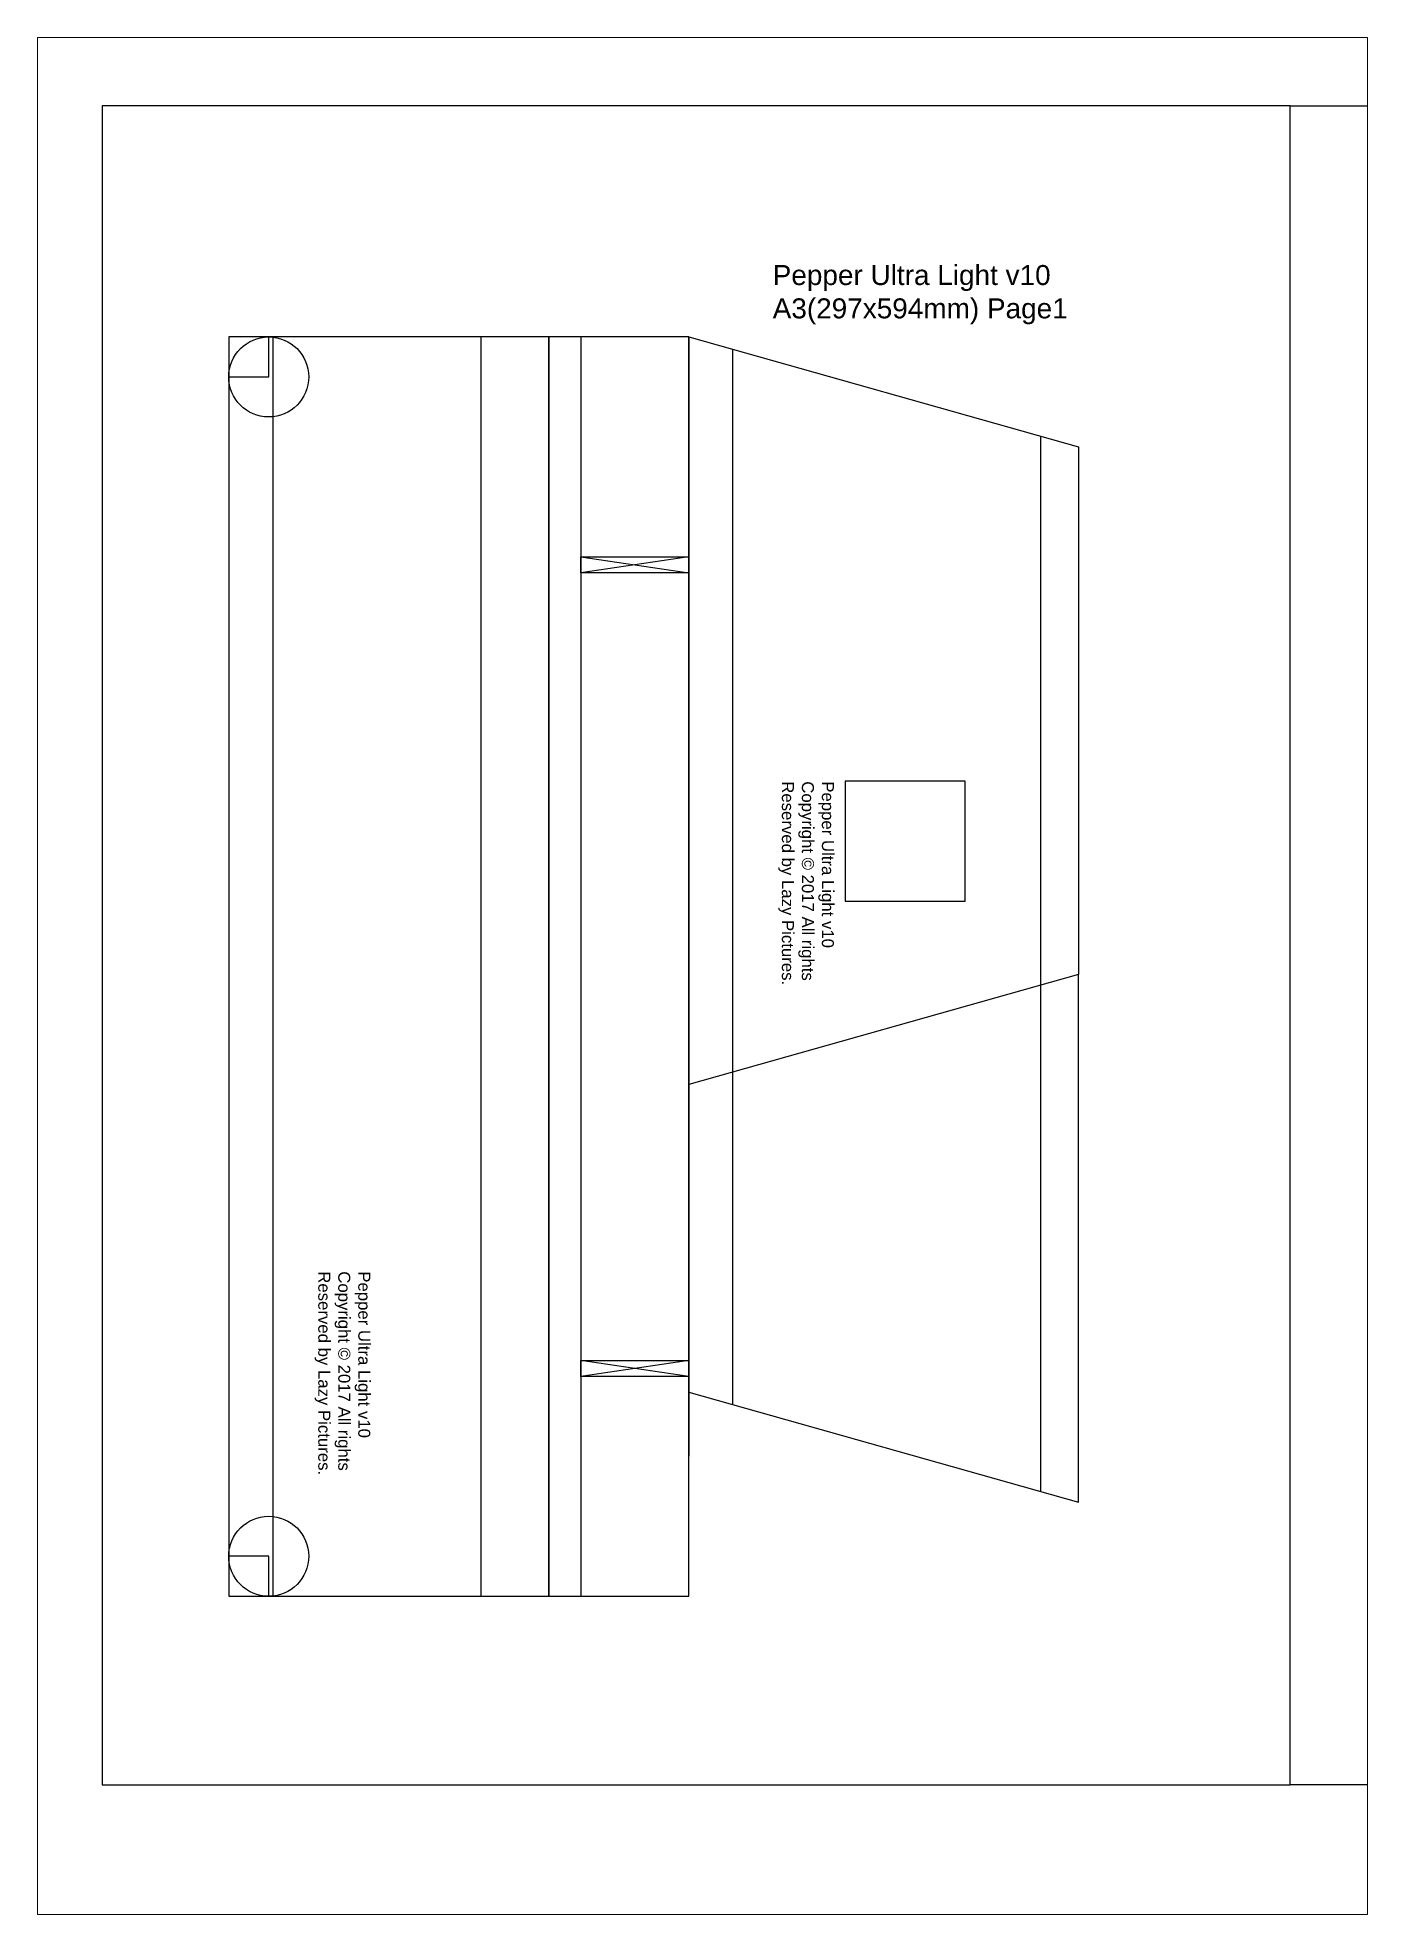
# Paper-space layout 'Layout1' of a CAD drawing. Header units: inches. Extents: x -0.8 to 10.9, y -0.7 to 15.7.
# The model-space entities are those that its viewports show. They can reach past a viewport. Long polylines and large blocks are cut down to what shows.
import ezdxf

# ---------------------------------------------------------------- set-up
doc = ezdxf.new("R2010")
doc.units = ezdxf.units.IN
doc.header["$MEASUREMENT"] = 0
doc.linetypes.add('ACAD_ISO03W100', pattern=[30, 12, -18])
doc.styles.get("Standard").update_dxf_attribs({"font": 'Arial.ttf'})

msp = doc.modelspace()

# ---------------------------------------------------------------- linework, layer by layer
at = {"linetype": 'ACAD_ISO03W100', "ltscale": 0.5, "transparency": 33554574}
for p, q in [((42.63, 362.22), (42.63, 47.22)), ((94.63, 362.22), (94.63, 47.22)), ((119.63, 362.22), (119.63, 47.22))]:
    msp.add_line(p, q, dxfattribs=at)
at = {"linetype": 'ACAD_ISO03W100', "ltscale": 30, "transparency": 33554574}
msp.add_line((146.63, 362.22), (146.63, 82.22), dxfattribs=at)
at = {"linetype": 'ACAD_ISO03W100', "transparency": 33554574}
for p, q in [((157.61, 359.13), (157.61, 95.13)), ((234.63, 337.4), (234.63, 73.4))]:
    msp.add_line(p, q, dxfattribs=at)
for p, q in [((119.63, 307.22), (146.63, 303.22)), ((146.63, 307.22), (119.63, 303.22)), ((146.63, 106.22), (119.63, 102.22)), ((146.63, 102.22), (119.63, 106.22))]:
    msp.add_line(p, q)
at = {"linetype": 'ACAD_ISO03W100', "ltscale": 30, "transparency": 33554574}
for points in [[(297, 0), (297, 420), (0, 420), (0, 0)], [(297, 0), (297, 420), (594, 420), (594, 0)]]:
    msp.add_lwpolyline(points, close=True, dxfattribs=at)
for points in [[(31.63, 362.22), (31.63, 47.22), (111.63, 47.22), (111.63, 362.22)], [(51.63, 362.22), (51.63, 362.22), (51.63, 362.22), (51.63, 362.22)], [(111.63, 362.22), (111.63, 47.22), (146.63, 47.22), (146.63, 362.22)], [(146.63, 307.22), (146.63, 303.22), (119.63, 303.22), (119.63, 307.22)], [(146.63, 106.22), (146.63, 102.22), (119.63, 102.22), (119.63, 106.22)]]:
    msp.add_lwpolyline(points, close=True)
at = {"color": 1, "linetype": 'ACAD_ISO03W100', "ltscale": 30, "transparency": 33554574}
for points in [[(31.63, 352.22), (41.63, 352.22), (41.63, 362.22), (31.63, 362.22)], [(31.63, 47.22), (41.63, 47.22), (41.63, 57.22), (31.63, 57.22)]]:
    msp.add_lwpolyline(points, close=True, dxfattribs=at)
at = {"linetype": 'ACAD_ISO03W100', "ltscale": 30, "transparency": 33554687}
for points in [[(146.63, 362.22), (244.13, 334.72), (244.13, 202.72), (146.63, 175.22), (146.63, 362.22)], [(146.63, 98.22), (244.13, 70.72), (244.13, 202.72), (146.63, 175.22), (146.63, 98.22)]]:
    msp.add_lwpolyline(points, dxfattribs=at)
at = {"linetype": 'ACAD_ISO03W100', "ltscale": 30, "transparency": 33554600}
msp.add_lwpolyline([(185.73, 251.07), (185.73, 221.07), (215.73, 221.07), (215.73, 251.07)], close=True, dxfattribs=at)
at = {"linetype": 'ACAD_ISO03W100', "ltscale": 30, "transparency": 33554687}
for centre in [(41.63, 352.22), (41.63, 57.22)]:
    msp.add_circle(centre, 10, dxfattribs=at)

# ---------------------------------------------------------------- texts
at = {"linetype": 'ACAD_ISO03W100', "ltscale": 20, "transparency": 33554574, "insert": (167.64, 380.2), "char_height": 5, "attachment_point": 1}
msp.add_mtext_dynamic_manual_height_columns('{\\fArial|b0|i0|c129|p0;P}epper Ultra Light v10\\PA3(297{\\fArial|b0|i0|c129|p0;x}594mm) Page1', width=84.8674, gutter_width=1, heights=[17.04], dxfattribs=at)
at = {"linetype": 'ACAD_ISO03W100', "transparency": 33554574, "char_height": 3, "attachment_point": 1, "rotation": 270}
for insert in [(182.94, 251.07), (67.02, 128.5)]:
    msp.add_mtext_dynamic_manual_height_columns('Pepper Ultra Light v10\\PCopyright © 2017 All rights Reserved by Lazy Pictures.', width=52.4576, gutter_width=1, heights=[16.38], dxfattribs=dict(at, insert=insert))

psp = doc.layouts.get("Layout1")

# ---------------------------------------------------------------- viewports
at = {"layer": '0', "linetype": 'ACAD_ISO03W100', "ltscale": 30, "transparency": 33554574}
psp.add_viewport(center=(5.056, 7.497), size=(11.666, 16.4718), view_center_point=(150.083, 202.353), view_height=469.499, dxfattribs=at)

doc.saveas('drawing.dxf')
